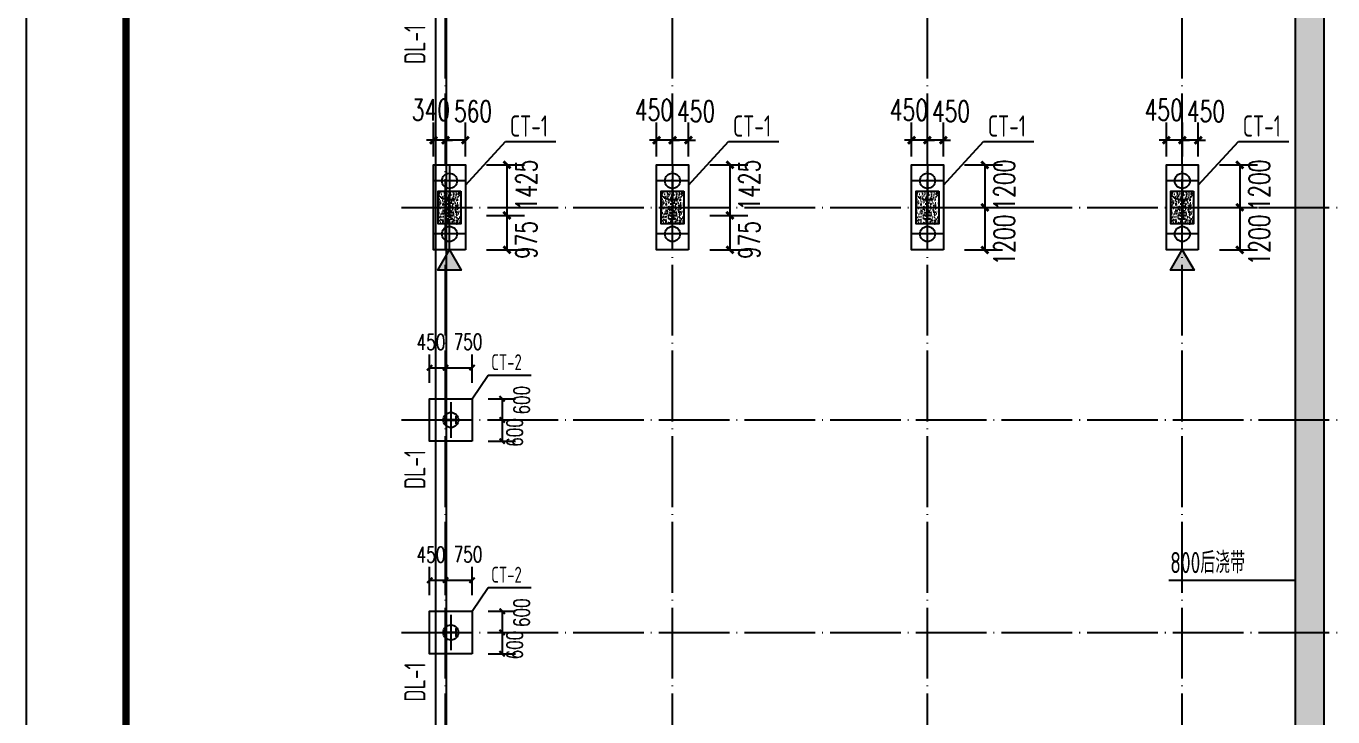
# Model space of a CAD drawing. Extents: x -33967 to 1773478, y -1022458 to -784650.
# Drawn here: x 260254 to 297163, y -979912 to -960411 of the extents above; entities that cross this region are included whole.
import ezdxf

# ---------------------------------------------------------------- set-up
doc = ezdxf.new("R2010")
doc.units = 0
doc.header["$LTSCALE"] = 1000
doc.header["$MEASUREMENT"] = 0
doc.linetypes.add('DOTE', pattern=[2.42, 2, -0.2, 0.02, -0.2])
for name, color, linetype in [('AXIS', 3, 'Continuous'), ('DIM_LEAD', 3, 'Continuous'), ('DOTE', 1, 'DOTE'), ('GZ', 50, 'Continuous'), ('NUM', 7, 'Continuous'), ('PUB_DIM', 3, 'Continuous'), ('PUB_HATCH', 8, 'Continuous'), ('PUB_TITLE', 4, 'Continuous'), ('承台', 2, 'Continuous'), ('桩', 201, 'Continuous')]:
    doc.layers.add(name, color=color, linetype=linetype)
doc.styles.add('_TCH_DIM_T3', font='SIMPLEX', dxfattribs={"width": 0.705882, "bigfont": 'GBCBIG'})
doc.styles.add('TSSD_Norm', font='tssdeng.shx', dxfattribs={"bigfont": 'hztxt.shx'})
doc.dimstyles.new('TCH-200-1', dxfattribs={"dimtxt": 595, "dimasz": 200, "dimexe": 500, "dimexo": 600, "dimgap": 252.5, "dimtad": 1, "dimdec": 0, "dimzin": 0, "dimdsep": 46, "dimtxsty": '_TCH_DIM_T3', "dimblk": 'ARCHTICK', "dimcen": 0.09, "dimclrd": 3, "dimclre": 3, "dimclrt": 7, "dimazin": 2, "dimtfac": 1, "dimtdec": 0, "dimtix": 1, "dimtmove": 2, "dimatfit": 3, "dimfxl": 1, "dimtolj": 1, "dimtzin": 0, "dimarcsym": 0})
doc.dimstyles.new('TCH_150_1', dxfattribs={"dimtxt": 446.25, "dimasz": 150, "dimexe": 375, "dimexo": 450, "dimgap": 189.375, "dimtad": 1, "dimdec": 0, "dimzin": 0, "dimdsep": 46, "dimtxsty": '_TCH_DIM_T3', "dimblk": 'ARCHTICK', "dimcen": 0.09, "dimclrd": 256, "dimclre": 256, "dimclrt": 7, "dimazin": 2, "dimtfac": 1, "dimtdec": 0, "dimtix": 1, "dimtmove": 2, "dimatfit": 3, "dimfxl": 1, "dimtolj": 1, "dimtzin": 0, "dimarcsym": 0})

# ---------------------------------------------------------------- blocks, each defined once
blk = doc.blocks.new('_ArchTick')
at = {"color": 0, "linetype": 'ByBlock', "const_width": 0.4}
blk.add_lwpolyline([(-0.5, -0.5), (0.5, 0.5)], dxfattribs=at)
blk = doc.blocks.new('*D926')
at = {"layer": 'AXIS', "color": 3, "lineweight": -2, "transparency": 16777216}
for p, q in [((272101, -964095), (272101, -963131)), ((272661, -964095), (272661, -963131)), ((272661, -963631), (272101, -963631))]:
    blk.add_line(p, q, dxfattribs=at)
at = {"layer": 'Defpoints', "color": 0, "transparency": 16777216}
for p in [(272101, -963631), (272101, -964695), (272661, -964695)]:
    blk.add_point(p, dxfattribs=at)
at = {"layer": 'AXIS', "color": 3, "lineweight": -2, "transparency": 16777216, "xscale": 200, "yscale": 200, "zscale": 200}
for p, rotation in [((272101, -963631), 179.9999999933299), ((272661, -963631), 359.9999999933299)]:
    blk.add_blockref('_ArchTick', p, dxfattribs=dict(at, rotation=rotation))
at = {"layer": 'AXIS', "color": 7, "transparency": 16777216, "insert": (272877, -962819), "char_height": 595, "attachment_point": 5, "rotation": 360, "style": '_TCH_DIM_T3'}
blk.add_mtext('\\A1;560', dxfattribs=at)
blk = doc.blocks.new('*D927')
at = {"layer": 'AXIS', "color": 3, "lineweight": -2, "transparency": 16777216}
for p, q in [((271761, -964095), (271761, -963131)), ((272101, -964095), (272101, -963131)), ((271761, -963631), (271561, -963631)), ((272101, -963631), (271761, -963631)), ((272101, -963631), (272301, -963631))]:
    blk.add_line(p, q, dxfattribs=at)
at = {"layer": 'Defpoints', "color": 0, "transparency": 16777216}
for p in [(271761, -963631), (271761, -964695), (272101, -964695)]:
    blk.add_point(p, dxfattribs=at)
at = {"layer": 'AXIS', "color": 3, "lineweight": -2, "transparency": 16777216, "xscale": 200, "yscale": 200, "zscale": 200}
for p, rotation in [((271761, -963631), 359.9999999933299), ((272101, -963631), 179.9999999933299)]:
    blk.add_blockref('_ArchTick', p, dxfattribs=dict(at, rotation=rotation))
at = {"layer": 'AXIS', "color": 7, "transparency": 16777216, "insert": (271686, -962775), "char_height": 595, "attachment_point": 5, "rotation": 360, "style": '_TCH_DIM_T3'}
blk.add_mtext('\\A1;340', dxfattribs=at)
blk = doc.blocks.new('*D928')
at = {"layer": 'AXIS', "color": 3, "lineweight": -2, "transparency": 16777216}
for p, q in [((273261, -964329), (274334, -964329)), ((273834, -964329), (273834, -965755)), ((273261, -965755), (274334, -965755))]:
    blk.add_line(p, q, dxfattribs=at)
at = {"layer": 'Defpoints', "color": 0, "transparency": 16777216}
for p in [(272661, -964329), (272661, -965755), (273834, -965755)]:
    blk.add_point(p, dxfattribs=at)
at = {"layer": 'AXIS', "color": 3, "lineweight": -2, "transparency": 16777216, "xscale": 200, "yscale": 200, "zscale": 200}
for p, rotation in [((273834, -964329), 90), ((273834, -965755), 270)]:
    blk.add_blockref('_ArchTick', p, dxfattribs=dict(at, rotation=rotation))
at = {"layer": 'AXIS', "color": 7, "transparency": 16777216, "insert": (274384, -964897), "char_height": 595, "attachment_point": 5, "rotation": 90, "style": '_TCH_DIM_T3'}
blk.add_mtext('\\A1;1425', dxfattribs=at)
blk = doc.blocks.new('*D929')
at = {"layer": 'AXIS', "color": 3, "lineweight": -2, "transparency": 16777216}
for p, q in [((273261, -965755), (274334, -965755)), ((273834, -965755), (273834, -966729)), ((273261, -966729), (274334, -966729))]:
    blk.add_line(p, q, dxfattribs=at)
at = {"layer": 'Defpoints', "color": 0, "transparency": 16777216}
for p in [(272661, -965755), (272661, -966729), (273834, -966729)]:
    blk.add_point(p, dxfattribs=at)
at = {"layer": 'AXIS', "color": 3, "lineweight": -2, "transparency": 16777216, "xscale": 200, "yscale": 200, "zscale": 200}
for p, rotation in [((273834, -965755), 90), ((273834, -966729), 270)]:
    blk.add_blockref('_ArchTick', p, dxfattribs=dict(at, rotation=rotation))
at = {"layer": 'AXIS', "color": 7, "transparency": 16777216, "insert": (274384, -966448), "char_height": 595, "attachment_point": 5, "rotation": 90, "style": '_TCH_DIM_T3'}
blk.add_mtext('\\A1;975', dxfattribs=at)
blk = doc.blocks.new('111')
at = {"layer": 'GZ'}
blk.add_lwpolyline([(650693, -886725), (650473, -886725), (650473, -886715), (650577, -886715), (650580, -886710), (650580, -886289), (650577, -886285), (650473, -886285), (650473, -886275), (650693, -886275), (650693, -886285), (650590, -886285), (650586, -886289), (650586, -886710), (650590, -886715), (650693, -886715), (650693, -886725)], close=True, dxfattribs=at)
blk = doc.blocks.new('*D950')
at = {"layer": 'AXIS', "color": 3, "lineweight": -2, "transparency": 16777216}
for p, q in [((278511, -964095), (278511, -963131)), ((278961, -964095), (278961, -963131)), ((278511, -963631), (278311, -963631)), ((278961, -963631), (278511, -963631)), ((278961, -963631), (279161, -963631))]:
    blk.add_line(p, q, dxfattribs=at)
at = {"layer": 'Defpoints', "color": 0, "transparency": 16777216}
for p in [(278511, -963631), (278511, -964695), (278961, -964695)]:
    blk.add_point(p, dxfattribs=at)
at = {"layer": 'AXIS', "color": 3, "lineweight": -2, "transparency": 16777216, "xscale": 200, "yscale": 200, "zscale": 200}
for p, rotation in [((278511, -963631), 359.9999999933299), ((278961, -963631), 179.9999999933299)]:
    blk.add_blockref('_ArchTick', p, dxfattribs=dict(at, rotation=rotation))
at = {"layer": 'AXIS', "color": 7, "transparency": 16777216, "insert": (279177, -962819), "char_height": 595, "attachment_point": 5, "rotation": 360, "style": '_TCH_DIM_T3'}
blk.add_mtext('\\A1;450', dxfattribs=at)
blk = doc.blocks.new('*D951')
at = {"layer": 'AXIS', "color": 3, "lineweight": -2, "transparency": 16777216}
for p, q in [((278061, -964095), (278061, -963131)), ((278511, -964095), (278511, -963131)), ((278061, -963631), (277861, -963631)), ((278511, -963631), (278061, -963631)), ((278511, -963631), (278711, -963631))]:
    blk.add_line(p, q, dxfattribs=at)
at = {"layer": 'Defpoints', "color": 0, "transparency": 16777216}
for p in [(278061, -963631), (278061, -964695), (278511, -964695)]:
    blk.add_point(p, dxfattribs=at)
at = {"layer": 'AXIS', "color": 3, "lineweight": -2, "transparency": 16777216, "xscale": 200, "yscale": 200, "zscale": 200}
for p, rotation in [((278061, -963631), 359.9999999933299), ((278511, -963631), 179.9999999933299)]:
    blk.add_blockref('_ArchTick', p, dxfattribs=dict(at, rotation=rotation))
at = {"layer": 'AXIS', "color": 7, "transparency": 16777216, "insert": (277986, -962775), "char_height": 595, "attachment_point": 5, "rotation": 360, "style": '_TCH_DIM_T3'}
blk.add_mtext('\\A1;450', dxfattribs=at)
blk = doc.blocks.new('*D952')
at = {"layer": 'AXIS', "color": 3, "lineweight": -2, "transparency": 16777216}
for p, q in [((279561, -964329), (280634, -964329)), ((280134, -964329), (280134, -965755)), ((279561, -965755), (280634, -965755))]:
    blk.add_line(p, q, dxfattribs=at)
at = {"layer": 'Defpoints', "color": 0, "transparency": 16777216}
for p in [(278961, -964329), (278961, -965755), (280134, -965755)]:
    blk.add_point(p, dxfattribs=at)
at = {"layer": 'AXIS', "color": 3, "lineweight": -2, "transparency": 16777216, "xscale": 200, "yscale": 200, "zscale": 200}
for p, rotation in [((280134, -964329), 90), ((280134, -965755), 270)]:
    blk.add_blockref('_ArchTick', p, dxfattribs=dict(at, rotation=rotation))
at = {"layer": 'AXIS', "color": 7, "transparency": 16777216, "insert": (280684, -964897), "char_height": 595, "attachment_point": 5, "rotation": 90, "style": '_TCH_DIM_T3'}
blk.add_mtext('\\A1;1425', dxfattribs=at)
blk = doc.blocks.new('*D953')
at = {"layer": 'AXIS', "color": 3, "lineweight": -2, "transparency": 16777216}
for p, q in [((279561, -965755), (280634, -965755)), ((280134, -965755), (280134, -966729)), ((279561, -966729), (280634, -966729))]:
    blk.add_line(p, q, dxfattribs=at)
at = {"layer": 'Defpoints', "color": 0, "transparency": 16777216}
for p in [(278961, -965755), (278961, -966729), (280134, -966729)]:
    blk.add_point(p, dxfattribs=at)
at = {"layer": 'AXIS', "color": 3, "lineweight": -2, "transparency": 16777216, "xscale": 200, "yscale": 200, "zscale": 200}
for p, rotation in [((280134, -965755), 90), ((280134, -966729), 270)]:
    blk.add_blockref('_ArchTick', p, dxfattribs=dict(at, rotation=rotation))
at = {"layer": 'AXIS', "color": 7, "transparency": 16777216, "insert": (280684, -966448), "char_height": 595, "attachment_point": 5, "rotation": 90, "style": '_TCH_DIM_T3'}
blk.add_mtext('\\A1;975', dxfattribs=at)
blk = doc.blocks.new('*D954')
at = {"layer": 'AXIS', "color": 3, "lineweight": -2, "transparency": 16777216}
for p, q in [((285711, -964095), (285711, -963131)), ((286161, -964095), (286161, -963131)), ((285711, -963631), (285511, -963631)), ((286161, -963631), (285711, -963631)), ((286161, -963631), (286361, -963631))]:
    blk.add_line(p, q, dxfattribs=at)
at = {"layer": 'Defpoints', "color": 0, "transparency": 16777216}
for p in [(285711, -963631), (285711, -964695), (286161, -964695)]:
    blk.add_point(p, dxfattribs=at)
at = {"layer": 'AXIS', "color": 3, "lineweight": -2, "transparency": 16777216, "xscale": 200, "yscale": 200, "zscale": 200}
for p, rotation in [((285711, -963631), 359.9999999933299), ((286161, -963631), 179.9999999933299)]:
    blk.add_blockref('_ArchTick', p, dxfattribs=dict(at, rotation=rotation))
at = {"layer": 'AXIS', "color": 7, "transparency": 16777216, "insert": (286377, -962819), "char_height": 595, "attachment_point": 5, "rotation": 360, "style": '_TCH_DIM_T3'}
blk.add_mtext('\\A1;450', dxfattribs=at)
blk = doc.blocks.new('*D955')
at = {"layer": 'AXIS', "color": 3, "lineweight": -2, "transparency": 16777216}
for p, q in [((285261, -964095), (285261, -963131)), ((285711, -964095), (285711, -963131)), ((285261, -963631), (285061, -963631)), ((285711, -963631), (285261, -963631)), ((285711, -963631), (285911, -963631))]:
    blk.add_line(p, q, dxfattribs=at)
at = {"layer": 'Defpoints', "color": 0, "transparency": 16777216}
for p in [(285261, -963631), (285261, -964695), (285711, -964695)]:
    blk.add_point(p, dxfattribs=at)
at = {"layer": 'AXIS', "color": 3, "lineweight": -2, "transparency": 16777216, "xscale": 200, "yscale": 200, "zscale": 200}
for p, rotation in [((285261, -963631), 359.9999999933299), ((285711, -963631), 179.9999999933299)]:
    blk.add_blockref('_ArchTick', p, dxfattribs=dict(at, rotation=rotation))
at = {"layer": 'AXIS', "color": 7, "transparency": 16777216, "insert": (285186, -962775), "char_height": 595, "attachment_point": 5, "rotation": 360, "style": '_TCH_DIM_T3'}
blk.add_mtext('\\A1;450', dxfattribs=at)
blk = doc.blocks.new('*D956')
at = {"layer": 'AXIS', "color": 3, "lineweight": -2, "transparency": 16777216}
for p, q in [((286761, -964329), (287834, -964329)), ((287334, -964329), (287334, -965529)), ((286761, -965529), (287834, -965529))]:
    blk.add_line(p, q, dxfattribs=at)
at = {"layer": 'Defpoints', "color": 0, "transparency": 16777216}
for p in [(286161, -964329), (286161, -965529), (287334, -965529)]:
    blk.add_point(p, dxfattribs=at)
at = {"layer": 'AXIS', "color": 3, "lineweight": -2, "transparency": 16777216, "xscale": 200, "yscale": 200, "zscale": 200}
for p, rotation in [((287334, -964329), 90), ((287334, -965529), 270)]:
    blk.add_blockref('_ArchTick', p, dxfattribs=dict(at, rotation=rotation))
at = {"layer": 'AXIS', "color": 7, "transparency": 16777216, "insert": (287884, -964897), "char_height": 595, "attachment_point": 5, "rotation": 90, "style": '_TCH_DIM_T3'}
blk.add_mtext('\\A1;1200', dxfattribs=at)
blk = doc.blocks.new('*D957')
at = {"layer": 'AXIS', "color": 3, "lineweight": -2, "transparency": 16777216}
for p, q in [((286761, -965529), (287834, -965529)), ((287334, -965529), (287334, -966729)), ((286761, -966729), (287834, -966729))]:
    blk.add_line(p, q, dxfattribs=at)
at = {"layer": 'Defpoints', "color": 0, "transparency": 16777216}
for p in [(286161, -965529), (286161, -966729), (287334, -966729)]:
    blk.add_point(p, dxfattribs=at)
at = {"layer": 'AXIS', "color": 3, "lineweight": -2, "transparency": 16777216, "xscale": 200, "yscale": 200, "zscale": 200}
for p, rotation in [((287334, -965529), 90), ((287334, -966729), 270)]:
    blk.add_blockref('_ArchTick', p, dxfattribs=dict(at, rotation=rotation))
at = {"layer": 'AXIS', "color": 7, "transparency": 16777216, "insert": (287884, -966448), "char_height": 595, "attachment_point": 5, "rotation": 90, "style": '_TCH_DIM_T3'}
blk.add_mtext('\\A1;1200', dxfattribs=at)
blk = doc.blocks.new('*D958')
at = {"layer": 'AXIS', "color": 3, "lineweight": -2, "transparency": 16777216}
for p, q in [((292911, -964095), (292911, -963131)), ((293361, -964095), (293361, -963131)), ((292911, -963631), (292711, -963631)), ((293361, -963631), (292911, -963631)), ((293361, -963631), (293561, -963631))]:
    blk.add_line(p, q, dxfattribs=at)
at = {"layer": 'Defpoints', "color": 0, "transparency": 16777216}
for p in [(292911, -963631), (292911, -964695), (293361, -964695)]:
    blk.add_point(p, dxfattribs=at)
at = {"layer": 'AXIS', "color": 3, "lineweight": -2, "transparency": 16777216, "xscale": 200, "yscale": 200, "zscale": 200}
for p, rotation in [((292911, -963631), 359.9999999933299), ((293361, -963631), 179.9999999933299)]:
    blk.add_blockref('_ArchTick', p, dxfattribs=dict(at, rotation=rotation))
at = {"layer": 'AXIS', "color": 7, "transparency": 16777216, "insert": (293577, -962819), "char_height": 595, "attachment_point": 5, "rotation": 360, "style": '_TCH_DIM_T3'}
blk.add_mtext('\\A1;450', dxfattribs=at)
blk = doc.blocks.new('*D959')
at = {"layer": 'AXIS', "color": 3, "lineweight": -2, "transparency": 16777216}
for p, q in [((292461, -964095), (292461, -963131)), ((292911, -964095), (292911, -963131)), ((292461, -963631), (292261, -963631)), ((292911, -963631), (292461, -963631)), ((292911, -963631), (293111, -963631))]:
    blk.add_line(p, q, dxfattribs=at)
at = {"layer": 'Defpoints', "color": 0, "transparency": 16777216}
for p in [(292461, -963631), (292461, -964695), (292911, -964695)]:
    blk.add_point(p, dxfattribs=at)
at = {"layer": 'AXIS', "color": 3, "lineweight": -2, "transparency": 16777216, "xscale": 200, "yscale": 200, "zscale": 200}
for p, rotation in [((292461, -963631), 359.9999999933299), ((292911, -963631), 179.9999999933299)]:
    blk.add_blockref('_ArchTick', p, dxfattribs=dict(at, rotation=rotation))
at = {"layer": 'AXIS', "color": 7, "transparency": 16777216, "insert": (292386, -962775), "char_height": 595, "attachment_point": 5, "rotation": 360, "style": '_TCH_DIM_T3'}
blk.add_mtext('\\A1;450', dxfattribs=at)
blk = doc.blocks.new('*D960')
at = {"layer": 'AXIS', "color": 3, "lineweight": -2, "transparency": 16777216}
for p, q in [((293961, -964329), (295034, -964329)), ((294534, -964329), (294534, -965529)), ((293961, -965529), (295034, -965529))]:
    blk.add_line(p, q, dxfattribs=at)
at = {"layer": 'Defpoints', "color": 0, "transparency": 16777216}
for p in [(293361, -964329), (293361, -965529), (294534, -965529)]:
    blk.add_point(p, dxfattribs=at)
at = {"layer": 'AXIS', "color": 3, "lineweight": -2, "transparency": 16777216, "xscale": 200, "yscale": 200, "zscale": 200}
for p, rotation in [((294534, -964329), 90), ((294534, -965529), 270)]:
    blk.add_blockref('_ArchTick', p, dxfattribs=dict(at, rotation=rotation))
at = {"layer": 'AXIS', "color": 7, "transparency": 16777216, "insert": (295084, -964897), "char_height": 595, "attachment_point": 5, "rotation": 90, "style": '_TCH_DIM_T3'}
blk.add_mtext('\\A1;1200', dxfattribs=at)
blk = doc.blocks.new('*D961')
at = {"layer": 'AXIS', "color": 3, "lineweight": -2, "transparency": 16777216}
for p, q in [((293961, -965529), (295034, -965529)), ((294534, -965529), (294534, -966729)), ((293961, -966729), (295034, -966729))]:
    blk.add_line(p, q, dxfattribs=at)
at = {"layer": 'Defpoints', "color": 0, "transparency": 16777216}
for p in [(293361, -965529), (293361, -966729), (294534, -966729)]:
    blk.add_point(p, dxfattribs=at)
at = {"layer": 'AXIS', "color": 3, "lineweight": -2, "transparency": 16777216, "xscale": 200, "yscale": 200, "zscale": 200}
for p, rotation in [((294534, -965529), 90), ((294534, -966729), 270)]:
    blk.add_blockref('_ArchTick', p, dxfattribs=dict(at, rotation=rotation))
at = {"layer": 'AXIS', "color": 7, "transparency": 16777216, "insert": (295084, -966448), "char_height": 595, "attachment_point": 5, "rotation": 90, "style": '_TCH_DIM_T3'}
blk.add_mtext('\\A1;1200', dxfattribs=at)
blk = doc.blocks.new('*D1749')
at = {"layer": 'AXIS', "lineweight": -2, "transparency": 16777216}
for p, q in [((271651, -976479), (271651, -975679)), ((272101, -976479), (272101, -975679)), ((271651, -976054), (272101, -976054))]:
    blk.add_line(p, q, dxfattribs=at)
at = {"layer": 'Defpoints', "color": 0, "transparency": 16777216}
for p in [(272101, -976054), (271651, -976929), (272101, -976929)]:
    blk.add_point(p, dxfattribs=at)
at = {"layer": 'AXIS', "lineweight": -2, "transparency": 16777216, "xscale": 150, "yscale": 150, "zscale": 150, "rotation": 180}
blk.add_blockref('_ArchTick', (271651, -976054), dxfattribs=at)
at = {"layer": 'AXIS', "lineweight": -2, "transparency": 16777216, "xscale": 150, "yscale": 150, "zscale": 150}
blk.add_blockref('_ArchTick', (272101, -976054), dxfattribs=at)
at = {"layer": 'AXIS', "color": 7, "transparency": 16777216, "insert": (271690, -975331), "char_height": 446.2, "attachment_point": 5, "style": '_TCH_DIM_T3'}
blk.add_mtext('\\A1;450', dxfattribs=at)
blk = doc.blocks.new('*D1750')
at = {"layer": 'AXIS', "lineweight": -2, "transparency": 16777216}
for p, q in [((272101, -976479), (272101, -975679)), ((272851, -976479), (272851, -975679)), ((272101, -976054), (272851, -976054))]:
    blk.add_line(p, q, dxfattribs=at)
at = {"layer": 'Defpoints', "color": 0, "transparency": 16777216}
for p in [(272851, -976054), (272101, -976929), (272851, -976929)]:
    blk.add_point(p, dxfattribs=at)
at = {"layer": 'AXIS', "lineweight": -2, "transparency": 16777216, "xscale": 150, "yscale": 150, "zscale": 150, "rotation": 180}
blk.add_blockref('_ArchTick', (272101, -976054), dxfattribs=at)
at = {"layer": 'AXIS', "lineweight": -2, "transparency": 16777216, "xscale": 150, "yscale": 150, "zscale": 150}
blk.add_blockref('_ArchTick', (272851, -976054), dxfattribs=at)
at = {"layer": 'AXIS', "color": 7, "transparency": 16777216, "insert": (272736, -975322), "char_height": 446.2, "attachment_point": 5, "style": '_TCH_DIM_T3'}
blk.add_mtext('\\A1;750', dxfattribs=at)
blk = doc.blocks.new('*D1751')
at = {"layer": 'AXIS', "lineweight": -2, "transparency": 16777216}
for p, q in [((273301, -976929), (274074, -976929)), ((273699, -976929), (273699, -977529)), ((273301, -977529), (274074, -977529))]:
    blk.add_line(p, q, dxfattribs=at)
at = {"layer": 'Defpoints', "color": 0, "transparency": 16777216}
for p in [(272851, -976929), (272851, -977529), (273699, -977529)]:
    blk.add_point(p, dxfattribs=at)
at = {"layer": 'AXIS', "lineweight": -2, "transparency": 16777216, "xscale": 150, "yscale": 150, "zscale": 150}
for p, rotation in [((273699, -976929), 90), ((273699, -977529), 270)]:
    blk.add_blockref('_ArchTick', p, dxfattribs=dict(at, rotation=rotation))
at = {"layer": 'AXIS', "color": 7, "transparency": 16777216, "insert": (274249, -976972), "char_height": 446.2, "attachment_point": 5, "rotation": 90, "style": '_TCH_DIM_T3'}
blk.add_mtext('\\A1;600', dxfattribs=at)
blk = doc.blocks.new('*D1752')
at = {"layer": 'AXIS', "lineweight": -2, "transparency": 16777216}
for p, q in [((273301, -977529), (274074, -977529)), ((273699, -977529), (273699, -978129)), ((273301, -978129), (274074, -978129))]:
    blk.add_line(p, q, dxfattribs=at)
at = {"layer": 'Defpoints', "color": 0, "transparency": 16777216}
for p in [(272851, -977529), (272851, -978129), (273699, -978129)]:
    blk.add_point(p, dxfattribs=at)
at = {"layer": 'AXIS', "lineweight": -2, "transparency": 16777216, "xscale": 150, "yscale": 150, "zscale": 150}
for p, rotation in [((273699, -977529), 90), ((273699, -978129), 270)]:
    blk.add_blockref('_ArchTick', p, dxfattribs=dict(at, rotation=rotation))
at = {"layer": 'AXIS', "color": 7, "transparency": 16777216, "insert": (274054, -977884), "char_height": 446.2, "attachment_point": 5, "rotation": 90, "style": '_TCH_DIM_T3'}
blk.add_mtext('\\A1;600', dxfattribs=at)
blk = doc.blocks.new('*D1753')
at = {"layer": 'AXIS', "lineweight": -2, "transparency": 16777216}
for p, q in [((271651, -970479), (271651, -969679)), ((272101, -970479), (272101, -969679)), ((271651, -970054), (272101, -970054))]:
    blk.add_line(p, q, dxfattribs=at)
at = {"layer": 'Defpoints', "color": 0, "transparency": 16777216}
for p in [(272101, -970054), (271651, -970929), (272101, -970929)]:
    blk.add_point(p, dxfattribs=at)
at = {"layer": 'AXIS', "lineweight": -2, "transparency": 16777216, "xscale": 150, "yscale": 150, "zscale": 150, "rotation": 180}
blk.add_blockref('_ArchTick', (271651, -970054), dxfattribs=at)
at = {"layer": 'AXIS', "lineweight": -2, "transparency": 16777216, "xscale": 150, "yscale": 150, "zscale": 150}
blk.add_blockref('_ArchTick', (272101, -970054), dxfattribs=at)
at = {"layer": 'AXIS', "color": 7, "transparency": 16777216, "insert": (271690, -969331), "char_height": 446.2, "attachment_point": 5, "style": '_TCH_DIM_T3'}
blk.add_mtext('\\A1;450', dxfattribs=at)
blk = doc.blocks.new('*D1754')
at = {"layer": 'AXIS', "lineweight": -2, "transparency": 16777216}
for p, q in [((272101, -970479), (272101, -969679)), ((272851, -970479), (272851, -969679)), ((272101, -970054), (272851, -970054))]:
    blk.add_line(p, q, dxfattribs=at)
at = {"layer": 'Defpoints', "color": 0, "transparency": 16777216}
for p in [(272851, -970054), (272101, -970929), (272851, -970929)]:
    blk.add_point(p, dxfattribs=at)
at = {"layer": 'AXIS', "lineweight": -2, "transparency": 16777216, "xscale": 150, "yscale": 150, "zscale": 150, "rotation": 180}
blk.add_blockref('_ArchTick', (272101, -970054), dxfattribs=at)
at = {"layer": 'AXIS', "lineweight": -2, "transparency": 16777216, "xscale": 150, "yscale": 150, "zscale": 150}
blk.add_blockref('_ArchTick', (272851, -970054), dxfattribs=at)
at = {"layer": 'AXIS', "color": 7, "transparency": 16777216, "insert": (272736, -969322), "char_height": 446.2, "attachment_point": 5, "style": '_TCH_DIM_T3'}
blk.add_mtext('\\A1;750', dxfattribs=at)
blk = doc.blocks.new('*D1755')
at = {"layer": 'AXIS', "lineweight": -2, "transparency": 16777216}
for p, q in [((273301, -970929), (274074, -970929)), ((273699, -970929), (273699, -971529)), ((273301, -971529), (274074, -971529))]:
    blk.add_line(p, q, dxfattribs=at)
at = {"layer": 'Defpoints', "color": 0, "transparency": 16777216}
for p in [(272851, -970929), (272851, -971529), (273699, -971529)]:
    blk.add_point(p, dxfattribs=at)
at = {"layer": 'AXIS', "lineweight": -2, "transparency": 16777216, "xscale": 150, "yscale": 150, "zscale": 150}
for p, rotation in [((273699, -970929), 90), ((273699, -971529), 270)]:
    blk.add_blockref('_ArchTick', p, dxfattribs=dict(at, rotation=rotation))
at = {"layer": 'AXIS', "color": 7, "transparency": 16777216, "insert": (274249, -970972), "char_height": 446.2, "attachment_point": 5, "rotation": 90, "style": '_TCH_DIM_T3'}
blk.add_mtext('\\A1;600', dxfattribs=at)
blk = doc.blocks.new('*D1756')
at = {"layer": 'AXIS', "lineweight": -2, "transparency": 16777216}
for p, q in [((273301, -971529), (274074, -971529)), ((273699, -971529), (273699, -972129)), ((273301, -972129), (274074, -972129))]:
    blk.add_line(p, q, dxfattribs=at)
at = {"layer": 'Defpoints', "color": 0, "transparency": 16777216}
for p in [(272851, -971529), (272851, -972129), (273699, -972129)]:
    blk.add_point(p, dxfattribs=at)
at = {"layer": 'AXIS', "lineweight": -2, "transparency": 16777216, "xscale": 150, "yscale": 150, "zscale": 150}
for p, rotation in [((273699, -971529), 90), ((273699, -972129), 270)]:
    blk.add_blockref('_ArchTick', p, dxfattribs=dict(at, rotation=rotation))
at = {"layer": 'AXIS', "color": 7, "transparency": 16777216, "insert": (274054, -971884), "char_height": 446.2, "attachment_point": 5, "rotation": 90, "style": '_TCH_DIM_T3'}
blk.add_mtext('\\A1;600', dxfattribs=at)

msp = doc.modelspace()

# ---------------------------------------------------------------- hatches: boundary and pattern name
h = msp.add_hatch()
h.set_pattern_fill('AR-CONC', color=256, scale=200)
h.set_pattern_definition([(50, (104283.62, -1139472.96), (364.36934, -31.87817), [38.1, -419.1]), (355, (104283.62, -1139472.96), (-70.48565, 382.1133), [30.48, -335.28]), (100.451, (104314, -1139475.6), (293.885, 350.23338), [32.38, -356.18]), (46.1842, (104283.62, -1139371.36), (542.1581, -84.08466), [57.15, -628.65]), (96.6356, (104328.8, -1139378.37), (474.8085, 494.8511), [48.57, -534.27]), (351.184, (104283.6, -1139371.36), (474.8092, 494.8502), [45.72, -502.92]), (21, (104334.42, -1139396.76), (303.22976, -204.53104), [38.1, -419.1]), (326, (104334.42, -1139396.76), (123.60406, 368.37593), [30.48, -335.28]), (71.4514, (104359.7, -1139413.8), (426.833, 163.8457), [32.38, -356.18]), (37.5, (104283.62, -1139472.96), (6.177207, 169.11008), [0, -331.216, 0, -340.36, 0, -336.55]), (7.5, (104283.62, -1139472.96), (133.63933, 200.36115), [0, -194.056, 0, -323.596, 0, -128.27]), (327.5, (104170.34, -1139472.96), (271.18119, -11.45749), [0, -127, 0, -396.24, 0, -525.78]), (317.5, (104119.54, -1139472.96), (296.25836, 50.85298), [0, -165.1, 0, -263.144, 0, -373.38])])
h.paths.add_polyline_path([(296910.6, -947239.4), (296110.6, -947239.4), (296110.5, -1001759.4), (296910.5, -1001759.4)])
h = msp.add_hatch(color=5)
h.dxf.hatch_style = 1
h.paths.add_polyline_path([(272210.6, -966729.4), (272543.1, -967305.4), (271878, -967305.4)])
h = msp.add_hatch(color=5)
h.dxf.hatch_style = 1
h.paths.add_polyline_path([(292910.6, -966729.4), (293243.1, -967305.4), (292578, -967305.4)])
at = {"layer": 'PUB_HATCH', "linetype": 'ByBlock', "ltscale": 0.1}
h = msp.add_hatch(dxfattribs=at)
h.set_pattern_fill('AR-CONC', color=8, scale=100)
h.set_pattern_definition([(50, (-1561398.75, -1617845.16), (182.184669, -15.939086), [19.05, -209.55]), (355, (-1561398.75, -1617845.16), (-35.242826, 191.056643), [15.24, -167.64]), (100.451, (-1561383.57, -1617846.49), (146.942502, 175.116688), [16.19, -178.09]), (46.1842, (-1561398.75, -1617794.36), (271.07904, -42.042328), [28.575, -314.325]), (96.6356, (-1561376.16, -1617797.86), (237.404234, 247.425556), [24.285, -267.135]), (351.184, (-1561398.75, -1617794.36), (237.404606, 247.425118), [22.86, -251.46]), (21, (-1561373.35, -1617807.06), (151.61488, -102.265519), [19.05, -209.55]), (326, (-1561373.35, -1617807.06), (61.802028, 184.187966), [15.24, -167.64]), (71.4514, (-1561360.71, -1617815.58), (213.41649, 81.922858), [16.19, -178.09]), (37.5, (-1561398.75, -1617845.16), (3.0886032, 84.5550389), [0, -165.608, 0, -170.18, 0, -168.275]), (7.5, (-1561398.75, -1617845.16), (66.8196625, 100.180575), [0, -97.028, 0, -161.798, 0, -64.135]), (327.5, (-1561455.39, -1617845.16), (135.5905952, -5.728744), [0, -63.5, 0, -198.12, 0, -262.89]), (317.5, (-1561480.79, -1617845.16), (148.1291814, 25.426491), [0, -82.55, 0, -131.572, 0, -186.69])])
h.paths.add_polyline_path([(271890.5, -965989.4), (272530.5, -965989.4), (272530.6, -965069.4), (271890.6, -965069.4)])
h = msp.add_hatch(dxfattribs=at)
h.set_pattern_fill('AR-CONC', color=8, scale=100)
h.set_pattern_definition([(50, (-1555098.75, -1617845.17), (182.184669, -15.939086), [19.05, -209.55]), (355, (-1555098.75, -1617845.17), (-35.242826, 191.056643), [15.24, -167.64]), (100.451, (-1555083.57, -1617846.5), (146.942502, 175.116688), [16.19, -178.09]), (46.1842, (-1555098.75, -1617794.37), (271.07904, -42.042328), [28.575, -314.325]), (96.6356, (-1555076.16, -1617797.87), (237.404234, 247.425556), [24.285, -267.135]), (351.184, (-1555098.75, -1617794.37), (237.404606, 247.425118), [22.86, -251.46]), (21, (-1555073.35, -1617807.07), (151.61488, -102.265519), [19.05, -209.55]), (326, (-1555073.35, -1617807.07), (61.802028, 184.187966), [15.24, -167.64]), (71.4514, (-1555060.71, -1617815.59), (213.41649, 81.922858), [16.19, -178.09]), (37.5, (-1555098.75, -1617845.165), (3.0886032, 84.5550389), [0, -165.608, 0, -170.18, 0, -168.275]), (7.5, (-1555098.75, -1617845.165), (66.8196625, 100.180575), [0, -97.028, 0, -161.798, 0, -64.135]), (327.5, (-1555155.39, -1617845.165), (135.5905952, -5.728744), [0, -63.5, 0, -198.12, 0, -262.89]), (317.5, (-1555180.79, -1617845.17), (148.1291814, 25.426491), [0, -82.55, 0, -131.572, 0, -186.69])])
h.paths.add_polyline_path([(278190.5, -965989.4), (278830.5, -965989.4), (278830.6, -965069.4), (278190.6, -965069.4)])
h = msp.add_hatch(dxfattribs=at)
h.set_pattern_fill('AR-CONC', color=8, scale=100)
h.set_pattern_definition([(50, (-1547898.75, -1617845.17), (182.184669, -15.939086), [19.05, -209.55]), (355, (-1547898.75, -1617845.17), (-35.242826, 191.056643), [15.24, -167.64]), (100.451, (-1547883.57, -1617846.5), (146.942502, 175.116688), [16.19, -178.09]), (46.1842, (-1547898.75, -1617794.37), (271.07904, -42.042328), [28.575, -314.325]), (96.6356, (-1547876.16, -1617797.87), (237.404234, 247.425556), [24.285, -267.135]), (351.184, (-1547898.75, -1617794.37), (237.404606, 247.425118), [22.86, -251.46]), (21, (-1547873.35, -1617807.07), (151.61488, -102.265519), [19.05, -209.55]), (326, (-1547873.35, -1617807.07), (61.802028, 184.187966), [15.24, -167.64]), (71.4514, (-1547860.71, -1617815.59), (213.41649, 81.922858), [16.19, -178.09]), (37.5, (-1547898.75, -1617845.165), (3.0886032, 84.5550389), [0, -165.608, 0, -170.18, 0, -168.275]), (7.5, (-1547898.75, -1617845.165), (66.8196625, 100.180575), [0, -97.028, 0, -161.798, 0, -64.135]), (327.5, (-1547955.39, -1617845.165), (135.5905952, -5.728744), [0, -63.5, 0, -198.12, 0, -262.89]), (317.5, (-1547980.79, -1617845.17), (148.1291814, 25.426491), [0, -82.55, 0, -131.572, 0, -186.69])])
h.paths.add_polyline_path([(285390.5, -965989.4), (286030.5, -965989.4), (286030.6, -965069.4), (285390.6, -965069.4)])
h = msp.add_hatch(dxfattribs=at)
h.set_pattern_fill('AR-CONC', color=8, scale=100)
h.set_pattern_definition([(50, (-1540698.75, -1617845.17), (182.184669, -15.939086), [19.05, -209.55]), (355, (-1540698.75, -1617845.17), (-35.242826, 191.056643), [15.24, -167.64]), (100.451, (-1540683.57, -1617846.5), (146.942502, 175.116688), [16.19, -178.09]), (46.1842, (-1540698.75, -1617794.37), (271.07904, -42.042328), [28.575, -314.325]), (96.6356, (-1540676.16, -1617797.87), (237.404234, 247.425556), [24.285, -267.135]), (351.184, (-1540698.75, -1617794.37), (237.404606, 247.425118), [22.86, -251.46]), (21, (-1540673.35, -1617807.07), (151.61488, -102.265519), [19.05, -209.55]), (326, (-1540673.35, -1617807.07), (61.802028, 184.187966), [15.24, -167.64]), (71.4514, (-1540660.71, -1617815.59), (213.41649, 81.922858), [16.19, -178.09]), (37.5, (-1540698.75, -1617845.165), (3.0886032, 84.5550389), [0, -165.608, 0, -170.18, 0, -168.275]), (7.5, (-1540698.75, -1617845.165), (66.8196625, 100.180575), [0, -97.028, 0, -161.798, 0, -64.135]), (327.5, (-1540755.39, -1617845.165), (135.5905952, -5.728744), [0, -63.5, 0, -198.12, 0, -262.89]), (317.5, (-1540780.79, -1617845.17), (148.1291814, 25.426491), [0, -82.55, 0, -131.572, 0, -186.69])])
h.paths.add_polyline_path([(292590.5, -965989.4), (293230.5, -965989.4), (293230.6, -965069.4), (292590.6, -965069.4)])

# ---------------------------------------------------------------- linework, layer by layer
for points in [[(271830.6, -946939.4), (328450.6, -946939.4), (328450.6, -1002059.4), (271830.6, -1002059.4)], [(272130.6, -947239.4), (328150.6, -947239.4), (328150.6, -1001759.4), (272130.6, -1001759.4)]]:
    msp.add_lwpolyline(points, close=True)
at = {"color": 5}
for points in [[(272210.6, -966729.4), (272543.1, -967304.6), (271878, -967304.6)], [(292910.6, -966729.4), (293243.1, -967304.6), (292578, -967304.6)]]:
    msp.add_lwpolyline(points, close=True, dxfattribs=at)
at = {"layer": 'AXIS'}
for points in [[(272850.5, -972129.5), (271650.5, -972129.5), (271650.5, -970929.5), (272850.5, -970929.5)], [(272850.5, -978129.5), (271650.5, -978129.5), (271650.5, -976929.5), (272850.5, -976929.5)]]:
    msp.add_lwpolyline(points, close=True, dxfattribs=at)
at = {"layer": 'DIM_LEAD'}
for p, q in [((272660.6, -964904.4), (273793.3, -963670)), ((273793.3, -963670), (275215, -963670)), ((278960.6, -964904.4), (280093.3, -963670)), ((280093.3, -963670), (281515, -963670)), ((286160.6, -964904.4), (287293.3, -963670)), ((287293.3, -963670), (288715, -963670)), ((293360.6, -964904.4), (294493.3, -963670)), ((294493.3, -963670), (295915, -963670)), ((272850.5, -970929.5), (273305.1, -970263.7)), ((273305.1, -970263.7), (274514.9, -970263.7)), ((296110.6, -976065.8), (292530.6, -976065.8)), ((272850.5, -976929.5), (273305.1, -976263.7)), ((273305.1, -976263.7), (274514.9, -976263.7))]:
    msp.add_line(p, q, dxfattribs=at)
at = {"layer": 'DOTE'}
for p, q in [((272100.6, -1003029.4), (272100.6, -946029.4)), ((278510.6, -1003029.4), (278510.6, -946029.4)), ((285710.6, -1003029.4), (285710.6, -946029.4)), ((292910.6, -1003029.4), (292910.6, -946029.4)), ((270860.6, -965529.4), (329360.6, -965529.4)), ((270860.6, -971529.4), (329360.6, -971529.4)), ((270860.6, -977529.4), (329360.6, -977529.4))]:
    msp.add_line(p, q, dxfattribs=at)
at = {"layer": 'GZ'}
for points in [[(272100.6, -971429.4), (272100.6, -971629.4), (272110.6, -971629.4), (272110.6, -971536.3), (272115.6, -971532.4), (272385.9, -971532.4), (272390.6, -971536.3), (272390.6, -971629.4), (272400.6, -971629.4), (272400.6, -971429.4), (272390.6, -971429.4), (272390.6, -971522.4), (272386.1, -971526.4), (272115.6, -971526.4), (272110.6, -971522.4), (272110.6, -971429.4), (272100.6, -971429.4)], [(272100.6, -977429.4), (272100.6, -977629.4), (272110.6, -977629.4), (272110.6, -977536.3), (272115.6, -977532.4), (272385.9, -977532.4), (272390.6, -977536.3), (272390.6, -977629.4), (272400.6, -977629.4), (272400.6, -977429.4), (272390.6, -977429.4), (272390.6, -977522.4), (272386.1, -977526.4), (272115.6, -977526.4), (272110.6, -977522.4), (272110.6, -977429.4), (272100.6, -977429.4)]]:
    msp.add_lwpolyline(points, close=True, dxfattribs=at)
at = {"layer": 'PUB_DIM'}
msp.add_lwpolyline([(296110.6, -947239.4), (296910.6, -947239.4), (296910.5, -1001759.4), (296110.5, -1001759.4)], close=True, dxfattribs=at)
at = {"layer": 'PUB_TITLE'}
msp.add_lwpolyline([(260253.9, -1022458.4), (379053.9, -1022458.4), (379053.9, -938458.4), (260253.9, -938458.4)], close=True, dxfattribs=at)
at = {"layer": 'PUB_TITLE', "const_width": 212.1}
msp.add_lwpolyline([(263074.3, -1021044.2), (263074.3, -939872.6), (377053.9, -939872.6), (377053.9, -1021044.2)], close=True, dxfattribs=at)
at = {"layer": '承台'}
for points in [[(272660.6, -966729.4), (271760.6, -966729.4), (271760.6, -964329.4), (272660.6, -964329.4)], [(278960.6, -966729.4), (278060.6, -966729.4), (278060.6, -964329.4), (278960.6, -964329.4)], [(286160.6, -966729.4), (285260.6, -966729.4), (285260.6, -964329.4), (286160.6, -964329.4)], [(293360.6, -966729.4), (292460.6, -966729.4), (292460.6, -964329.4), (293360.6, -964329.4)], [(272530.6, -965069.4), (272530.6, -965989.4), (271890.6, -965989.4), (271890.6, -965069.4)], [(278830.6, -965069.4), (278830.6, -965989.4), (278190.6, -965989.4), (278190.6, -965069.4)], [(286030.6, -965069.4), (286030.6, -965989.4), (285390.6, -965989.4), (285390.6, -965069.4)], [(293230.6, -965069.4), (293230.6, -965989.4), (292590.6, -965989.4), (292590.6, -965069.4)]]:
    msp.add_lwpolyline(points, close=True, dxfattribs=at)
at = {"layer": '桩'}
for p, q in [((272210.6, -964353.4), (272210.6, -965355.4)), ((278510.6, -964353.4), (278510.6, -965355.4)), ((285710.6, -964353.4), (285710.6, -965355.4)), ((292910.6, -964353.4), (292910.6, -965355.4)), ((272636.6, -964779.4), (271784.6, -964779.4)), ((278936.6, -964779.4), (278084.6, -964779.4)), ((286136.6, -964779.4), (285284.6, -964779.4)), ((293336.6, -964779.4), (292484.6, -964779.4)), ((272210.6, -966705.4), (272210.6, -965853.4)), ((278510.6, -966705.4), (278510.6, -965853.4)), ((285710.6, -966705.4), (285710.6, -965853.4)), ((292910.6, -966705.4), (292910.6, -965853.4)), ((272636.6, -966279.4), (271784.6, -966279.4)), ((278936.6, -966279.4), (278084.6, -966279.4)), ((286136.6, -966279.4), (285284.6, -966279.4)), ((293336.6, -966279.4), (292484.6, -966279.4)), ((272250.5, -971028.4), (272250.5, -972030.4)), ((271824.5, -971529.4), (272676.5, -971529.4)), ((272250.5, -977028.4), (272250.5, -978030.4)), ((271824.5, -977529.4), (272676.5, -977529.4))]:
    msp.add_line(p, q, dxfattribs=at)
for centre in [(272210.6, -964779.4), (278510.6, -964779.4), (285710.6, -964779.4), (292910.6, -964779.4), (272210.6, -966279.4), (278510.6, -966279.4), (285710.6, -966279.4), (292910.6, -966279.4), (272250.5, -971529.4), (272250.5, -977529.4)]:
    msp.add_circle(centre, 213, dxfattribs=at)

# ---------------------------------------------------------------- block references
at = {"layer": 'GZ'}
for p in [(-378372.8, -79030.1), (-372072.8, -79030.1), (-364872.8, -79030.1), (-357672.8, -79030.1)]:
    msp.add_blockref('111', p, dxfattribs=at)

# ---------------------------------------------------------------- texts
at = {"layer": 'NUM', "style": 'TSSD_Norm', "width": 0.7}
for s, height, rotation, p in [('DL-1', 600, 90, (271532.6, -961481.3)), ('CT-1', 600, 360, (273917.1, -963530.1)), ('CT-1', 600, 360, (280217.1, -963530.1)), ('CT-1', 600, 360, (287417.1, -963530.1)), ('CT-1', 600, 360, (294617.1, -963530.1)), ('CT-2', 450, 360, (273390.7, -970123.7)), ('DL-1', 600, 90, (271532.6, -973481.3)), ('CT-2', 450, 360, (273390.7, -976123.7)), ('DL-1', 600, 90, (271532.6, -979481.3))]:
    msp.add_text(s, height=height, rotation=rotation, dxfattribs=at).set_placement(p)
msp.add_text('800后浇带', height=600, dxfattribs=at).set_placement((292568.4, -975855.8))

# ---------------------------------------------------------------- dimensions: what is measured, and where the dimension line sits
at = {"layer": 'AXIS'}
for base, p1, p2, angle, dimstyle, picture, middle in [((271760.6, -963630.6), (272100.6, -964695.4), (271760.6, -964695.4), 180, 'TCH-200-1', '*D927', (271686.2, -962775.3)), ((272100.6, -963630.6), (272660.6, -964695.4), (272100.6, -964695.4), 180, 'TCH-200-1', '*D926', (272877.3, -962819.3)), ((278060.6, -963630.6), (278510.6, -964695.4), (278060.6, -964695.4), 180, 'TCH-200-1', '*D951', (277986.2, -962775.3)), ((278510.6, -963630.6), (278960.6, -964695.4), (278510.6, -964695.4), 180, 'TCH-200-1', '*D950', (279177.3, -962819.3)), ((285260.6, -963630.6), (285710.6, -964695.4), (285260.6, -964695.4), 180, 'TCH-200-1', '*D955', (285186.2, -962775.3)), ((285710.6, -963630.6), (286160.6, -964695.4), (285710.6, -964695.4), 180, 'TCH-200-1', '*D954', (286377.3, -962819.3)), ((292460.6, -963630.6), (292910.6, -964695.4), (292460.6, -964695.4), 180, 'TCH-200-1', '*D959', (292386.2, -962775.3)), ((292910.6, -963630.6), (293360.6, -964695.4), (292910.6, -964695.4), 180, 'TCH-200-1', '*D958', (293577.3, -962819.3)), ((273833.8, -965754.7), (272660.6, -964329.4), (272660.5, -965754.7), 90, 'TCH-200-1', '*D928', (274383.8, -964896.6)), ((280133.8, -965754.7), (278960.6, -964329.4), (278960.6, -965754.7), 90, 'TCH-200-1', '*D952', (280683.8, -964896.6)), ((287333.8, -965529.4), (286160.6, -964329.4), (286160.5, -965529.4), 90, 'TCH-200-1', '*D956', (287883.8, -964896.6)), ((294533.8, -965529.4), (293360.6, -964329.4), (293360.5, -965529.4), 90, 'TCH-200-1', '*D960', (295083.8, -964896.6)), ((287333.8, -966729.4), (286160.5, -965529.4), (286160.6, -966729.4), 90, 'TCH-200-1', '*D957', (287883.8, -966448.1)), ((294533.8, -966729.4), (293360.5, -965529.4), (293360.6, -966729.4), 90, 'TCH-200-1', '*D961', (295083.8, -966448.1)), ((273833.8, -966729.4), (272660.5, -965754.7), (272660.6, -966729.4), 90, 'TCH-200-1', '*D929', (274383.8, -966448.1)), ((280133.8, -966729.4), (278960.6, -965754.7), (278960.6, -966729.4), 90, 'TCH-200-1', '*D953', (280683.8, -966448.1)), ((273699, -971529.5), (272850.5, -970929.5), (272850.5, -971529.5), 90, 'TCH_150_1', '*D1755', (274249, -970971.6)), ((273699, -972129.5), (272850.5, -971529.5), (272850.5, -972129.5), 90, 'TCH_150_1', '*D1756', (274054.2, -971884.1)), ((273699, -977529.5), (272850.5, -976929.5), (272850.5, -977529.5), 90, 'TCH_150_1', '*D1751', (274249, -976971.6)), ((273699, -978129.5), (272850.5, -977529.5), (272850.5, -978129.5), 90, 'TCH_150_1', '*D1752', (274054.2, -977884.1))]:
    dim = msp.add_linear_dim(base=base, p1=p1, p2=p2, angle=angle, dimstyle=dimstyle, dxfattribs=at)
    dim.commit()
    dim.dimension.update_dxf_attribs({"geometry": picture, "text_midpoint": middle, "dimtype": 128})
for base, p1, p2, picture, middle in [((272100.6, -970054.2), (271650.5, -970929.5), (272100.6, -970929.5), '*D1753', (271690.4, -969331.1)), ((272850.5, -970054.2), (272100.6, -970929.5), (272850.5, -970929.5), '*D1754', (272735.7, -969322.3)), ((272100.6, -976054.2), (271650.5, -976929.5), (272100.6, -976929.5), '*D1749', (271690.4, -975331.1)), ((272850.5, -976054.2), (272100.6, -976929.5), (272850.5, -976929.5), '*D1750', (272735.7, -975322.3))]:
    dim = msp.add_linear_dim(base=base, p1=p1, p2=p2, dimstyle='TCH_150_1', dxfattribs=at)
    dim.commit()
    dim.dimension.update_dxf_attribs({"geometry": picture, "text_midpoint": middle, "dimtype": 128})

doc.saveas('drawing.dxf')
